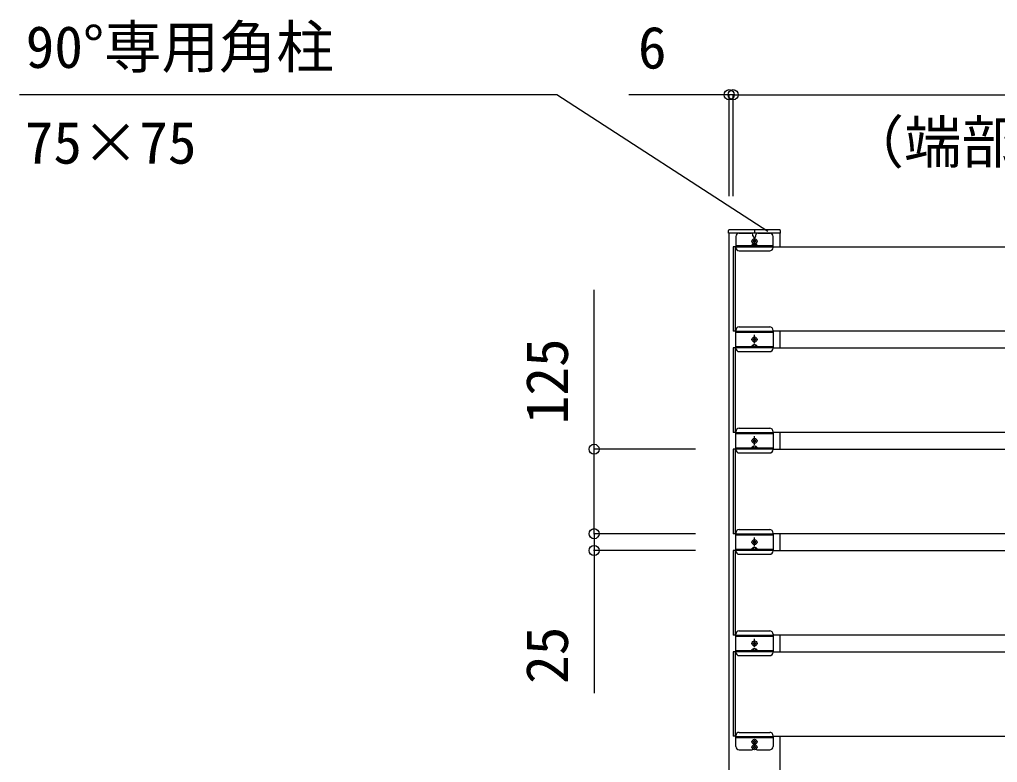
# Model space of a CAD drawing. Units: millimetres, scale not verified. Extents: x -4375 to 4375, y -6499 to 6473.
# Drawn here: x -2786 to -1338, y 837 to 1937 of the extents above; entities that cross this region are included whole.
import ezdxf
from ezdxf.enums import TextEntityAlignment as Align

# ---------------------------------------------------------------- set-up
doc = ezdxf.new("R2010")
doc.units = ezdxf.units.MM
doc.header["$LTSCALE"] = 30
doc.layers.add('0-3_YKK_A1', color=4, linetype='Continuous')
doc.layers.add('0-4_YKK_D', color=6, linetype='Continuous')
doc.styles.add('ＭＳ ゴシック', font='')
doc.styles.get('ＭＳ ゴシック').set_extended_font_data('MS Gothic')

msp = doc.modelspace()

# ---------------------------------------------------------------- linework, layer by layer
at = {"layer": '0-3_YKK_A1'}
for p, q in [((-1660.21, 1625.8), (-1734.79, 1625.8)), ((-1697.5, 1625.8), (-1697.5, 1620.8)), ((-1659, 1620.8), (-1659.21, 1624.85)), ((-1735, 812.8), (-1735, 1620.8)), ((-1725, 1615.8), (-1725, 1599.8)), ((-1720, 1620.8), (-1702.25, 1620.8)), ((-1699.75, 1616.8), (-1699.75, 1618.3)), ((-1697.5, 1603.05), (-1697.5, 1614.55)), ((-1696.27, 1608.39), (-1695.45, 1608.39)), ((-1695.25, 1616.8), (-1695.25, 1618.3)), ((-1692.75, 1620.8), (-1675, 1620.8)), ((-1670, 1599.8), (-1670, 1615.8)), ((-1660, 1620.8), (-1660, 1600.8)), ((-1729, 1600.8), (-1729, 1475.9)), ((-1725, 1600.8), (-1729, 1600.8)), ((-1726, 1600.8), (-1726, 1475.9)), ((-1725, 1602.4), (-1670, 1602.4)), ((-1725, 1600.8), (-1670, 1600.8)), ((-1720, 1594.8), (-1675, 1594.8)), ((-1701.48, 1602.4), (-1693.52, 1602.4)), ((-1670, 1600.8), (-525, 1600.8)), ((-1725, 1450.4), (-1725, 1476.9)), ((-1720, 1481.9), (-1675, 1481.9)), ((-1670, 1476.9), (-1670, 1450.4)), ((-1725, 1475.9), (-1729, 1475.9)), ((-1725, 1475.9), (-1670, 1475.9)), ((-1725, 1474.4), (-1670, 1474.4)), ((-1697.5, 1457.65), (-1697.5, 1470.15)), ((-1696.27, 1462.99), (-1695.45, 1462.99)), ((-525, 1475.8), (-1670, 1475.8)), ((-1660, 1475.8), (-1660, 1450.8)), ((-1729, 1450.8), (-1729, 1325.9)), ((-1725, 1450.8), (-1729, 1450.8)), ((-1726, 1450.8), (-1726, 1325.9)), ((-1725, 1452.9), (-1670, 1452.9)), ((-1725, 1451.4), (-1670, 1451.4)), ((-1670, 1450.8), (-525, 1450.8)), ((-1720, 1445.4), (-1675, 1445.4)), ((-1725, 1325.9), (-1729, 1325.9)), ((-1725, 1300.4), (-1725, 1326.9)), ((-1725, 1325.9), (-1670, 1325.9)), ((-1725, 1324.4), (-1670, 1324.4)), ((-1720, 1331.9), (-1675, 1331.9)), ((-1697.5, 1307.65), (-1697.5, 1320.15)), ((-1670, 1326.9), (-1670, 1300.4)), ((-525, 1325.8), (-1670, 1325.8)), ((-1660, 1325.8), (-1660, 1300.8)), ((-1696.27, 1312.99), (-1695.45, 1312.99)), ((-1729, 1300.9), (-1729, 1175.9)), ((-1725, 1300.9), (-1729, 1300.9)), ((-1726, 1300.9), (-1726, 1175.9)), ((-1725, 1302.9), (-1670, 1302.9)), ((-1725, 1301.4), (-1670, 1301.4)), ((-1720, 1295.4), (-1675, 1295.4)), ((-1670, 1300.8), (-525, 1300.8)), ((-1725, 1175.9), (-1729, 1175.9)), ((-1725, 1150.4), (-1725, 1176.9)), ((-1725, 1175.9), (-1670, 1175.9)), ((-1725, 1174.4), (-1670, 1174.4)), ((-1720, 1181.9), (-1675, 1181.9)), ((-1670, 1176.9), (-1670, 1150.4)), ((-525, 1175.8), (-1670, 1175.8)), ((-1660, 1175.8), (-1660, 1150.8)), ((-1697.5, 1157.65), (-1697.5, 1170.15)), ((-1696.27, 1162.99), (-1695.45, 1162.99)), ((-1729, 1150.9), (-1729, 1025.9)), ((-1725, 1150.9), (-1729, 1150.9)), ((-1726, 1150.9), (-1726, 1025.9)), ((-1725, 1152.9), (-1670, 1152.9)), ((-1725, 1151.4), (-1670, 1151.4)), ((-1720, 1145.4), (-1675, 1145.4)), ((-1670, 1150.8), (-525, 1150.8)), ((-1720, 1031.9), (-1675, 1031.9)), ((-1725, 1025.9), (-1729, 1025.9)), ((-1725, 1000.4), (-1725, 1026.9)), ((-1725, 1025.9), (-1670, 1025.9)), ((-1725, 1024.4), (-1670, 1024.4)), ((-1697.5, 1007.65), (-1697.5, 1020.15)), ((-1670, 1026.9), (-1670, 1000.4)), ((-525, 1025.8), (-1670, 1025.8)), ((-1660, 1025.8), (-1660, 1000.8)), ((-1729, 1000.9), (-1729, 875.9)), ((-1725.01, 1000.9), (-1729, 1000.9)), ((-1726, 1000.9), (-1726, 875.9)), ((-1725, 1002.9), (-1670, 1002.9)), ((-1725, 1001.4), (-1670, 1001.4)), ((-1696.27, 1012.99), (-1695.45, 1012.99)), ((-1670, 1000.8), (-525, 1000.8)), ((-1720, 995.4), (-1675, 995.4)), ((-1725, 875.9), (-1729, 875.9)), ((-1725, 860.8), (-1725, 876.8)), ((-1725, 875.8), (-1670, 875.8)), ((-1725, 874.2), (-1670, 874.2)), ((-1720, 881.8), (-1675, 881.8)), ((-1670, 876.8), (-1670, 860.8)), ((-525, 875.8), (-1670, 875.8)), ((-1660, 875.8), (-1660, 812.8)), ((-1720, 855.8), (-1702.25, 855.8)), ((-1696.27, 868.21), (-1695.45, 868.21)), ((-1696.27, 860.21), (-1695.45, 860.21)), ((-1692.75, 855.8), (-1675, 855.8))]:
    msp.add_line(p, q, dxfattribs=at)
for points in [[(-1659, 1620.8), (-1736, 1620.8), (-1735.79, 1624.85)], [(-1698.73, 1609.21), (-1699.55, 1609.21), (-1699.55, 1608.39), (-1698.73, 1608.39)], [(-1697.09, 1610.03), (-1697.09, 1610.85), (-1697.91, 1610.85), (-1697.91, 1610.03)], [(-1697.91, 1607.57), (-1697.91, 1606.75), (-1697.09, 1606.75), (-1697.09, 1607.57)], [(-1695.45, 1608.39), (-1695.45, 1609.21), (-1696.27, 1609.21)], [(-1699.58, 1604.48), (-1698.65, 1602.61), (-1698.25, 1602.4)], [(-1695.42, 1604.48), (-1696.35, 1602.61), (-1696.75, 1602.4)], [(-1698.73, 1463.81), (-1699.55, 1463.81), (-1699.55, 1462.99), (-1698.73, 1462.99)], [(-1697.09, 1464.63), (-1697.09, 1465.45), (-1697.91, 1465.45), (-1697.91, 1464.63)], [(-1695.45, 1462.99), (-1695.45, 1463.81), (-1696.27, 1463.81)], [(-1699.58, 1454.98), (-1698.65, 1453.11), (-1698.25, 1452.9)], [(-1697.91, 1462.17), (-1697.91, 1461.35), (-1697.09, 1461.35), (-1697.09, 1462.17)], [(-1695.42, 1454.98), (-1696.35, 1453.11), (-1696.75, 1452.9)], [(-1699.58, 1304.98), (-1698.65, 1303.11), (-1698.25, 1302.9)], [(-1698.73, 1313.81), (-1699.55, 1313.81), (-1699.55, 1312.99), (-1698.73, 1312.99)], [(-1697.09, 1314.63), (-1697.09, 1315.45), (-1697.91, 1315.45), (-1697.91, 1314.63)], [(-1697.91, 1312.17), (-1697.91, 1311.35), (-1697.09, 1311.35), (-1697.09, 1312.17)], [(-1695.42, 1304.98), (-1696.35, 1303.11), (-1696.75, 1302.9)], [(-1695.45, 1312.99), (-1695.45, 1313.81), (-1696.27, 1313.81)], [(-1698.73, 1163.81), (-1699.55, 1163.81), (-1699.55, 1162.99), (-1698.73, 1162.99)], [(-1697.09, 1164.63), (-1697.09, 1165.45), (-1697.91, 1165.45), (-1697.91, 1164.63)], [(-1697.91, 1162.17), (-1697.91, 1161.35), (-1697.09, 1161.35), (-1697.09, 1162.17)], [(-1695.45, 1162.99), (-1695.45, 1163.81), (-1696.27, 1163.81)], [(-1699.58, 1154.98), (-1698.65, 1153.11), (-1698.25, 1152.9)], [(-1695.42, 1154.98), (-1696.35, 1153.11), (-1696.75, 1152.9)], [(-1698.73, 1013.81), (-1699.55, 1013.81), (-1699.55, 1012.99), (-1698.73, 1012.99)], [(-1697.09, 1014.63), (-1697.09, 1015.45), (-1697.91, 1015.45), (-1697.91, 1014.63)], [(-1695.45, 1012.99), (-1695.45, 1013.81), (-1696.27, 1013.81)], [(-1699.58, 1004.98), (-1698.65, 1003.11), (-1698.25, 1002.9)], [(-1697.91, 1012.17), (-1697.91, 1011.35), (-1697.09, 1011.35), (-1697.09, 1012.17)], [(-1695.42, 1004.98), (-1696.35, 1003.11), (-1696.75, 1002.9)], [(-1697.91, 869.03), (-1697.91, 869.85), (-1697.09, 869.85), (-1697.09, 869.03)], [(-1698.73, 867.39), (-1699.55, 867.39), (-1699.55, 868.21), (-1698.73, 868.21)], [(-1698.73, 859.39), (-1699.55, 859.39), (-1699.55, 860.21), (-1698.73, 860.21)], [(-1697.09, 866.57), (-1697.09, 865.75), (-1697.91, 865.75), (-1697.91, 866.57)], [(-1697.91, 861.03), (-1697.91, 861.85), (-1697.09, 861.85), (-1697.09, 861.03)], [(-1697.09, 858.57), (-1697.09, 857.75), (-1697.91, 857.75), (-1697.91, 858.57)], [(-1695.45, 868.21), (-1695.45, 867.39), (-1696.27, 867.39)], [(-1695.45, 860.21), (-1695.45, 859.39), (-1696.27, 859.39)]]:
    msp.add_lwpolyline(points, dxfattribs=at)
for centre in [(-1697.5, 1608.8), (-1697.5, 1463.4), (-1697.5, 1313.4), (-1697.5, 1163.4), (-1697.5, 1013.4), (-1697.5, 867.8), (-1697.5, 859.8)]:
    msp.add_circle(centre, 3.75, dxfattribs=at)
for centre, radius, start, end in [((-1734.79, 1624.8), 1, 90, 177), ((-1660.21, 1624.8), 1, 3, 90), ((-1720, 1615.8), 5, 90, 180), ((-1702.25, 1618.3), 2.5, 0, 90), ((-1697.5, 1616.8), 2.25, 180, 0), ((-1698.73, 1610.03), 0.82, 270, 0), ((-1698.73, 1607.57), 0.82, 0, 90), ((-1696.27, 1610.03), 0.82, 180, 270), ((-1696.27, 1607.57), 0.82, 90, 180), ((-1692.75, 1618.3), 2.5, 90, 180), ((-1675, 1615.8), 5, 0, 90), ((-1720, 1599.8), 5, 180, 270), ((-1701.48, 1602.67), 0.274, 142.28591, 270), ((-1697.5, 1599.6), 5.3, 37.71409, 142.28591), ((-1693.52, 1602.67), 0.274, 270, 37.71409), ((-1675, 1599.8), 5, 270, 0), ((-1720, 1476.9), 5, 90, 180), ((-1675, 1476.9), 5, 0, 90), ((-1698.73, 1464.63), 0.82, 270, 0), ((-1698.73, 1462.17), 0.82, 0, 90), ((-1696.27, 1464.63), 0.82, 180, 270), ((-1696.27, 1462.17), 0.82, 90, 180), ((-1720, 1450.4), 5, 180, 270), ((-1701.48, 1453.17), 0.274, 142.28591, 270), ((-1697.5, 1450.1), 5.3, 37.71409, 142.28591), ((-1693.52, 1453.17), 0.274, 270, 37.71409), ((-1675, 1450.4), 5, 270, 0), ((-1720, 1326.9), 5, 90, 180), ((-1675, 1326.9), 5, 0, 90), ((-1701.48, 1303.17), 0.274, 142.28591, 270), ((-1697.5, 1300.1), 5.3, 37.71409, 142.28591), ((-1698.73, 1314.63), 0.82, 270, 0), ((-1698.73, 1312.17), 0.82, 0, 90), ((-1696.27, 1314.63), 0.82, 180, 270), ((-1696.27, 1312.17), 0.82, 90, 180), ((-1693.52, 1303.17), 0.274, 270, 37.71409), ((-1720, 1300.4), 5, 180, 270), ((-1675, 1300.4), 5, 270, 0), ((-1720, 1176.9), 5, 90, 180), ((-1675, 1176.9), 5, 0, 90), ((-1698.73, 1164.63), 0.82, 270, 0), ((-1698.73, 1162.17), 0.82, 0, 90), ((-1696.27, 1164.63), 0.82, 180, 270), ((-1696.27, 1162.17), 0.82, 90, 180), ((-1720, 1150.4), 5, 180, 270), ((-1701.48, 1153.17), 0.274, 142.28591, 270), ((-1697.5, 1150.1), 5.3, 37.71409, 142.28591), ((-1693.52, 1153.17), 0.274, 270, 37.71409), ((-1675, 1150.4), 5, 270, 0), ((-1720, 1026.9), 5, 90, 180), ((-1675, 1026.9), 5, 0, 90), ((-1698.73, 1014.63), 0.82, 270, 0), ((-1696.27, 1014.63), 0.82, 180, 270), ((-1720, 1000.4), 5, 180, 270), ((-1701.48, 1003.17), 0.274, 142.28591, 270), ((-1697.5, 1000.1), 5.3, 37.71409, 142.28591), ((-1698.73, 1012.17), 0.82, 0, 90), ((-1696.27, 1012.17), 0.82, 90, 180), ((-1693.52, 1003.17), 0.274, 270, 37.71409), ((-1675, 1000.4), 5, 270, 0), ((-1720, 876.8), 5, 90, 180), ((-1698.73, 869.03), 0.82, 270, 0), ((-1696.27, 869.03), 0.82, 180, 270), ((-1675, 876.8), 5, 0, 90), ((-1720, 860.8), 5, 180, 270), ((-1702.25, 858.3), 2.5, 270, 330.56993), ((-1698.73, 866.57), 0.82, 0, 90), ((-1698.73, 861.03), 0.82, 270, 0), ((-1698.73, 858.57), 0.82, 0, 90), ((-1696.27, 866.57), 0.82, 90, 180), ((-1696.27, 861.03), 0.82, 180, 270), ((-1696.27, 858.57), 0.82, 90, 180), ((-1692.75, 858.3), 2.5, 209.43007, 270), ((-1675, 860.8), 5, 270, 0)]:
    msp.add_arc(centre, radius, start, end, dxfattribs=at)
at = {"layer": '0-4_YKK_D'}
for p, q in [((-1735, 1825.8), (-1883.3, 1825.8)), ((-1735, 1675.8), (-1735, 1826.8)), ((-1729, 1825.8), (-1735, 1825.8)), ((-1729, 1675.8), (-1729, 1826.8)), ((-1729, 1675.8), (-1729, 1826.8)), ((-1729, 1825.8), (-1699, 1825.8)), ((-1729, 1825.8), (-502.5, 1825.8)), ((-1785, 1300.9), (-1936, 1300.9)), ((-1935, 1175.9), (-1935, 1205.9)), ((-1785, 1175.9), (-1936, 1175.9)), ((-1785, 1175.9), (-1936, 1175.9)), ((-1935, 1175.9), (-1935, 1150.9)), ((-1785, 1150.9), (-1936, 1150.9)), ((-1935, 1150.9), (-1935, 939.82))]:
    msp.add_line(p, q, dxfattribs=at)
for points in [[(-1677.95, 1623.03), (-1990.19, 1825.8), (-2785.67, 1825.8)], [(-1935, 1175.9), (-1935, 1300.9), (-1935, 1537.04)]]:
    msp.add_lwpolyline(points, dxfattribs=at)
for centre in [(-1735, 1825.8), (-1729, 1825.8), (-1729, 1825.8), (-1935, 1300.9), (-1935, 1175.9), (-1935, 1175.9), (-1935, 1150.9)]:
    msp.add_circle(centre, 7.5, dxfattribs=at)

# ---------------------------------------------------------------- texts
at = {"layer": '0-4_YKK_D', "style": 'ＭＳ ゴシック'}
for s, p in [('90°専用角柱', (-2776.58, 1846.68)), ('6', (-1870.06, 1845.8)), ('（端部現地カット）', (-1561.03, 1705.83)), ('75×75', (-2778.03, 1705.01))]:
    msp.add_text(s, height=62.32, dxfattribs=at).set_placement(p, align=Align.BOTTOM_LEFT)
for s, p in [('125', (-1955, 1337.86)), ('25', (-1955, 953.54))]:
    msp.add_text(s, height=62.32, rotation=90, dxfattribs=at).set_placement(p, align=Align.BOTTOM_LEFT)

doc.saveas('drawing.dxf')
